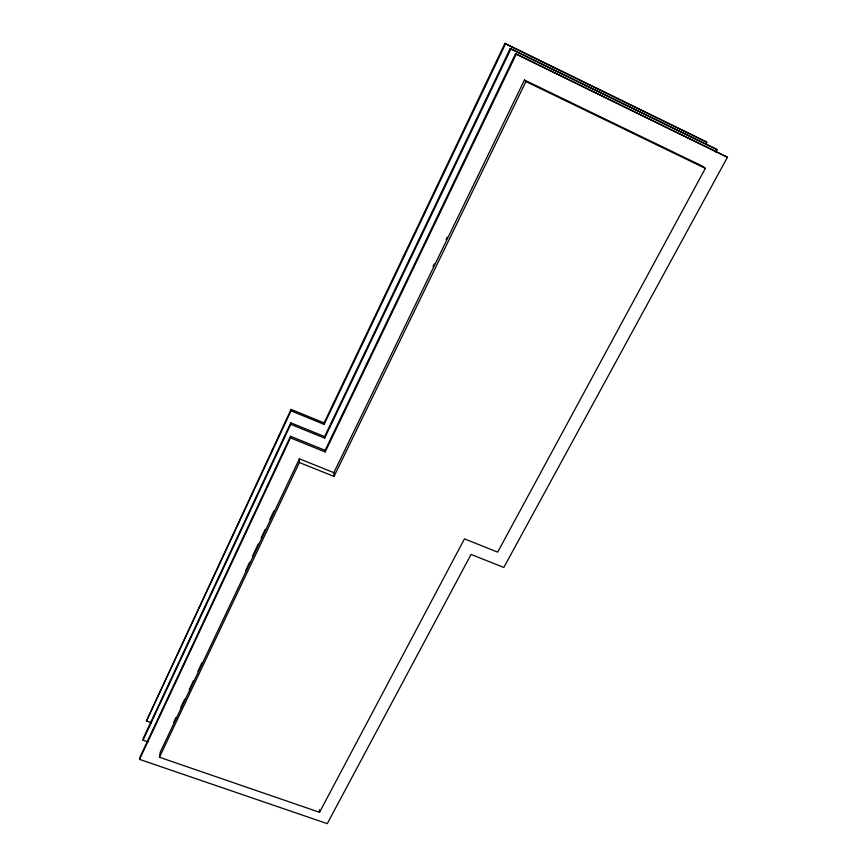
<?xml version="1.0" encoding="UTF-8"?>
<svg xmlns="http://www.w3.org/2000/svg" width="867" height="867" viewBox="0 0 867 867"><rect width="100%" height="100%" fill="white"/><g stroke="black" fill="none" stroke-linecap="round" stroke-linejoin="round"><path stroke-width="1.3" d="M299.386 462.523L299.408 458.827L333.849 472.678L334.044 476.427L299.386 462.523L159.441 757.249L319.544 812.303L464.474 538.862L497.68 552.138L705.337 168.371L702.758 166.323L524.448 80.013L333.849 472.678M290.467 437.868L290.499 436.285L325.125 450.32L325.179 451.935L290.467 437.868L139.565 759.384L327.26 823.65L471.063 554.425L503.835 567.452L727.435 157.252L515.605 53.613L325.125 450.32M290.738 424.321L290.77 422.803L324.605 436.6L324.67 438.138L290.738 424.321L143.012 740.19L148.105 741.957M291.019 410.828L291.052 409.387L324.095 422.933L324.15 424.397L291.019 410.828L146.436 721.008L151.541 722.785M159.441 757.249L160.232 752.22L299.408 458.827M139.565 759.384L139.966 757.14L290.499 436.285M143.012 740.19L143.391 738.045L290.77 422.803M146.436 721.008L291.052 409.387M173.758 722.211L176.066 717.356M180.661 707.656L184.682 699.17M189.288 689.471L193.308 680.974M197.914 671.275L201.935 662.789M245.513 570.898L249.566 562.336M252.46 556.224L258.258 544.01M261.151 537.898L265.215 529.347M269.843 519.561L273.907 511.01M324.095 422.933L504.93 43.35L705.727 141.494L706.811 142.286L705.532 144.681M324.15 424.397L505.494 43.892L504.93 43.35M324.605 436.6L510.24 48.454L715.936 148.907L717.085 149.742L715.795 152.126M324.67 438.138L510.836 49.04L510.24 48.454M325.179 451.935L516.233 54.22L515.605 53.613M433.067 266.364L434.248 263.926M446.072 239.563L447.253 237.125M334.044 476.427L525.933 81.552L524.448 80.013M525.933 81.552L705.337 168.371M516.233 54.22L727.435 157.252M505.494 43.892L706.811 142.286M510.836 49.04L717.085 149.742M319.5 809.702L319.544 812.303"/></g></svg>
